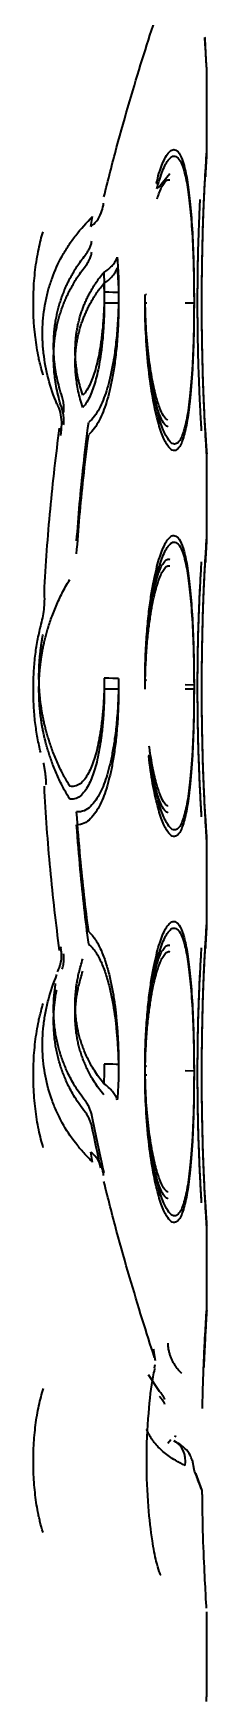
# Model space of a CAD drawing. Header units: inches. Extents: x 885 to 6823, y 710 to 5493.
# Drawn here: x 919.57 to 921.14, y 3105.18 to 3120.3 of the extents above; entities that cross this region are included whole.
import ezdxf

# ---------------------------------------------------------------- set-up
doc = ezdxf.new("R2010")
doc.units = ezdxf.units.IN
doc.layers.add('1', color=7, linetype='Continuous', true_color=0xffffff)

msp = doc.modelspace()

# ---------------------------------------------------------------- linework, layer by layer
at = {"layer": '1', "color": 7, "linetype": 'Continuous', "lineweight": 35}
for p, q in [((921.139, 3119.22), (921.139, 3119.991)), ((921.138, 3119.2), (921.139, 3119.22)), ((921.138, 3119.199), (921.139, 3119.22)), ((921.139, 3119.22), (921.139, 3119.22)), ((920.7, 3118.903), (920.806, 3119.033)), ((920.089, 3118.552), (920.103, 3118.642)), ((920.34, 3117.856), (920.209, 3117.856)), ((920.595, 3117.856), (920.58, 3117.856)), ((920.594, 3117.934), (920.584, 3117.936)), ((921.024, 3117.856), (920.944, 3117.856)), ((919.787, 3116.933), (919.78, 3116.943)), ((919.819, 3116.69), (919.804, 3116.724)), ((921.138, 3116.511), (921.139, 3116.491)), ((921.139, 3115.72), (921.139, 3116.491)), ((921.138, 3115.7), (921.139, 3115.72)), ((921.138, 3115.7), (921.139, 3115.72)), ((921.139, 3115.72), (921.139, 3115.72)), ((920.595, 3114.435), (920.58, 3114.437)), ((921.024, 3114.393), (920.944, 3114.397)), ((920.34, 3114.356), (920.209, 3114.356)), ((921.024, 3114.356), (920.944, 3114.356)), ((921.139, 3112.991), (921.138, 3113.011)), ((921.139, 3112.221), (921.139, 3112.991)), ((921.138, 3112.2), (921.139, 3112.221)), ((921.138, 3112.2), (921.139, 3112.22)), ((921.139, 3112.22), (921.139, 3112.221)), ((919.804, 3111.987), (919.819, 3112.02)), ((920.595, 3110.935), (920.58, 3110.938)), ((921.024, 3110.893), (920.944, 3110.897)), ((920.595, 3110.856), (920.586, 3110.856)), ((920.103, 3110.069), (920.089, 3110.159)), ((921.139, 3109.492), (921.138, 3109.512)), ((921.139, 3108.721), (921.139, 3109.492)), ((921.137, 3108.678), (921.136, 3108.67)), ((921.137, 3108.678), (921.138, 3108.701)), ((920.676, 3108.265), (920.655, 3108.372)), ((920.666, 3108.297), (920.66, 3108.373)), ((920.664, 3108.204), (920.672, 3108.233)), ((920.71, 3107.989), (920.61, 3108.139)), ((920.853, 3107.574), (920.859, 3107.589)), ((920.813, 3107.551), (920.785, 3107.517)), ((921.024, 3107.281), (921.011, 3107.365)), ((921.097, 3107.089), (921.041, 3107.247)), ((921.139, 3105.22), (921.139, 3105.991)), ((921.137, 3105.181), (921.138, 3105.22)), ((921.137, 3105.176), (921.138, 3105.19))]:
    msp.add_line(p, q, dxfattribs=at)
for centre, major_axis, ratio, start_param, end_param in [((919.86, 3117.95), (0.5, 0), 0.017627, 0.287845, 0.798372), ((919.86, 3114.45), (0.5, 0), 0.017627, 0.287845, 0.798372), ((919.86, 3110.951), (0.5, 0), 0.017627, 0.287845, 0.798372), ((920.735, 3107.314), (-0.106, -0.227), 0.805237, 1.945096, 3.139071)]:
    msp.add_ellipse(centre, major_axis=major_axis, ratio=ratio, start_param=start_param, end_param=end_param, dxfattribs=at)
for points, knots in [([(920.206, 3118.82), (920.245, 3118.975), (920.283, 3119.125), (920.361, 3119.412), (920.4, 3119.55), (920.478, 3119.815), (920.516, 3119.943), (920.592, 3120.186), (920.629, 3120.303), (920.666, 3120.414)], [0, 0, 0, 0, 0.25, 0.25, 0.5, 0.5, 0.75, 0.75, 1, 1, 1, 1]), ([(921.139, 3119.99), (921.139, 3119.991), (921.139, 3119.997), (921.137, 3120.017), (921.135, 3120.05), (921.133, 3120.098), (921.129, 3120.165), (921.126, 3120.227), (921.124, 3120.266), (921.123, 3120.269)], [0, 0, 0, 0, 0.164027, 0.328054, 0.492081, 0.656107, 0.820134, 0.984161, 1, 1, 1, 1]), ([(921.139, 3119.991), (921.139, 3119.991), (921.139, 3119.996), (921.137, 3120.014), (921.135, 3120.045), (921.133, 3120.09), (921.129, 3120.155), (921.125, 3120.217), (921.123, 3120.257), (921.123, 3120.262)], [0, 0, 0, 0, 0.150384, 0.315503, 0.480623, 0.645742, 0.810861, 0.97598, 1, 1, 1, 1]), ([(920.681, 3118.941), (920.682, 3118.942), (920.69, 3118.975), (920.706, 3119.035), (920.731, 3119.109), (920.759, 3119.171), (920.789, 3119.22), (920.823, 3119.25), (920.86, 3119.251), (920.898, 3119.209), (920.934, 3119.114), (920.966, 3118.962), (920.991, 3118.759), (921.01, 3118.504), (921.022, 3118.197), (921.024, 3117.995), (921.024, 3117.892)], [0, 0, 0, 0, 0.002949, 0.079645, 0.156342, 0.233038, 0.309734, 0.38643, 0.463126, 0.539823, 0.616519, 0.693215, 0.769911, 0.846608, 0.923304, 1, 1, 1, 1]), ([(921.139, 3116.491), (921.139, 3116.491), (921.138, 3116.498), (921.137, 3116.523), (921.134, 3116.569), (921.13, 3116.638), (921.124, 3116.739), (921.117, 3116.88), (921.109, 3117.067), (921.102, 3117.301), (921.096, 3117.58), (921.094, 3117.873), (921.097, 3118.144), (921.101, 3118.38), (921.107, 3118.578), (921.113, 3118.74), (921.119, 3118.869), (921.124, 3118.972), (921.129, 3119.055), (921.133, 3119.122), (921.136, 3119.174), (921.138, 3119.209), (921.139, 3119.22), (921.139, 3119.22)], [0, 0, 0, 0, 0.044196, 0.092141, 0.140087, 0.188032, 0.235978, 0.283923, 0.331869, 0.379814, 0.42776, 0.475705, 0.523651, 0.571596, 0.619542, 0.667487, 0.715433, 0.763378, 0.811324, 0.859269, 0.907215, 0.95516, 1, 1, 1, 1]), ([(921.139, 3119.22), (921.139, 3119.22), (921.138, 3119.214), (921.137, 3119.191), (921.134, 3119.15), (921.131, 3119.091), (921.128, 3119.036), (921.126, 3119.007)], [0, 0, 0, 0, 0.192644, 0.402245, 0.611846, 0.821446, 1, 1, 1, 1]), ([(921.139, 3119.22), (921.139, 3119.219), (921.138, 3119.211), (921.137, 3119.185), (921.134, 3119.142), (921.131, 3119.082), (921.128, 3119.03), (921.127, 3119.004)], [0, 0, 0, 0, 0.210568, 0.421136, 0.631704, 0.842271, 1, 1, 1, 1]), ([(920.688, 3118.894), (920.694, 3118.918), (920.708, 3118.969), (920.731, 3119.04), (920.759, 3119.104), (920.789, 3119.156), (920.823, 3119.19), (920.86, 3119.194), (920.898, 3119.155), (920.934, 3119.065), (920.966, 3118.917), (920.991, 3118.718), (921.01, 3118.465), (921.022, 3118.16), (921.024, 3117.959), (921.024, 3117.856)], [0, 0, 0, 0, 0.059976, 0.138311, 0.216646, 0.294982, 0.373317, 0.451652, 0.529988, 0.608323, 0.686659, 0.764994, 0.843329, 0.921665, 1, 1, 1, 1]), ([(920.69, 3118.803), (920.695, 3118.819), (920.707, 3118.856), (920.728, 3118.906), (920.753, 3118.95), (920.779, 3118.976), (920.797, 3118.978), (920.806, 3118.975)], [0, 0, 0, 0, 0.133502, 0.324841, 0.533516, 0.768756, 1, 1, 1, 1]), ([(920.088, 3118.554), (920.091, 3118.556), (920.139, 3118.589), (920.184, 3118.665), (920.201, 3118.739), (920.204, 3118.763)], [0, 0, 0, 0, 0.049953, 0.707939, 1, 1, 1, 1]), ([(921.093, 3116.7), (921.093, 3116.701), (921.092, 3116.706), (921.091, 3116.729), (921.089, 3116.768), (921.085, 3116.829), (921.08, 3116.917), (921.075, 3117.038), (921.068, 3117.197), (921.062, 3117.395), (921.058, 3117.624), (921.056, 3117.862), (921.058, 3118.089), (921.061, 3118.289), (921.066, 3118.458), (921.071, 3118.597), (921.076, 3118.709), (921.079, 3118.771), (921.081, 3118.798), (921.081, 3118.798)], [0, 0, 0, 0, 0.04045, 0.084133, 0.12984, 0.179778, 0.235889, 0.299345, 0.370502, 0.449475, 0.534927, 0.621062, 0.701767, 0.774925, 0.840601, 0.899313, 0.951923, 0.999802, 1, 1, 1, 1]), ([(919.78, 3116.943), (919.749, 3117.018), (919.723, 3117.095), (919.683, 3117.248), (919.668, 3117.325), (919.657, 3117.423), (919.655, 3117.442), (919.652, 3117.481), (919.651, 3117.501), (919.649, 3117.559), (919.648, 3117.598), (919.653, 3117.713), (919.661, 3117.789), (919.683, 3117.901), (919.691, 3117.938), (919.711, 3118.011), (919.723, 3118.046), (919.761, 3118.151), (919.791, 3118.219), (919.845, 3118.317), (919.865, 3118.349), (919.906, 3118.412), (919.928, 3118.442), (919.997, 3118.532), (920.047, 3118.588), (920.103, 3118.642)], [0, 0, 0, 0, 0.125, 0.125, 0.25, 0.25, 0.28125, 0.28125, 0.3125, 0.3125, 0.375, 0.375, 0.5, 0.5, 0.5625, 0.5625, 0.625, 0.625, 0.75, 0.75, 0.8125, 0.8125, 0.875, 0.875, 1, 1, 1, 1]), ([(919.656, 3117.203), (919.649, 3117.226), (919.642, 3117.249), (919.632, 3117.287), (919.628, 3117.302), (919.621, 3117.331), (919.618, 3117.346), (919.602, 3117.422), (919.592, 3117.485), (919.582, 3117.566), (919.58, 3117.583), (919.577, 3117.616), (919.575, 3117.633), (919.571, 3117.684), (919.567, 3117.751), (919.566, 3117.82), (919.566, 3117.889), (919.567, 3117.923), (919.57, 3118.026), (919.576, 3118.093), (919.587, 3118.191), (919.592, 3118.223), (919.602, 3118.286), (919.608, 3118.317), (919.626, 3118.404), (919.639, 3118.456), (919.655, 3118.505)], [0, 0, 0, 0, 0.062236, 0.062236, 0.098695, 0.098695, 0.135154, 0.135154, 0.28099, 0.28099, 0.317449, 0.317449, 0.353908, 0.353908, 0.426827, 0.499745, 0.499745, 0.572663, 0.572663, 0.718499, 0.718499, 0.791418, 0.791418, 0.864336, 0.864336, 1, 1, 1, 1]), ([(921.06, 3117.536), (921.059, 3117.571), (921.057, 3117.686), (921.056, 3117.881), (921.058, 3118.083), (921.06, 3118.201), (921.06, 3118.244)], [0, 0, 0, 0, 0.151762, 0.491984, 0.810757, 1, 1, 1, 1]), ([(920.787, 3116.796), (920.786, 3116.797), (920.773, 3116.803), (920.747, 3116.83), (920.709, 3116.91), (920.671, 3117.037), (920.635, 3117.211), (920.605, 3117.426), (920.585, 3117.672), (920.581, 3117.846), (920.581, 3117.932)], [0, 0, 0, 0, 0.013836, 0.130791, 0.257682, 0.39306, 0.534417, 0.68531, 0.844122, 1, 1, 1, 1]), ([(920.787, 3116.736), (920.786, 3116.737), (920.773, 3116.741), (920.747, 3116.766), (920.709, 3116.843), (920.671, 3116.967), (920.635, 3117.138), (920.605, 3117.351), (920.585, 3117.596), (920.581, 3117.77), (920.581, 3117.856)], [0, 0, 0, 0, 0.013836, 0.130791, 0.257682, 0.39306, 0.534417, 0.68531, 0.844122, 1, 1, 1, 1]), ([(919.814, 3116.658), (919.82, 3116.691), (919.828, 3116.78), (919.816, 3116.878), (919.787, 3116.93), (919.786, 3116.933)], [0, 0, 0, 0, 0.358046, 0.966022, 1, 1, 1, 1]), ([(919.666, 3115.233), (919.679, 3115.489), (919.697, 3115.741), (919.744, 3116.237), (919.772, 3116.482), (919.804, 3116.724)], [0, 0, 0, 0, 0.5, 0.5, 1, 1, 1, 1]), ([(921.122, 3116.768), (921.122, 3116.768), (921.124, 3116.726), (921.128, 3116.653), (921.133, 3116.576), (921.136, 3116.527), (921.138, 3116.497), (921.139, 3116.489), (921.139, 3116.49)], [0, 0, 0, 0, 0.000063, 0.20005, 0.400038, 0.600025, 0.800013, 1, 1, 1, 1]), ([(921.126, 3116.716), (921.126, 3116.7), (921.129, 3116.65), (921.133, 3116.585), (921.136, 3116.533), (921.138, 3116.501), (921.139, 3116.492), (921.139, 3116.491)], [0, 0, 0, 0, 0.102612, 0.330798, 0.558984, 0.78717, 1, 1, 1, 1]), ([(921.139, 3112.991), (921.139, 3112.991), (921.138, 3112.998), (921.137, 3113.023), (921.134, 3113.069), (921.13, 3113.138), (921.124, 3113.239), (921.117, 3113.38), (921.109, 3113.567), (921.102, 3113.801), (921.096, 3114.08), (921.094, 3114.373), (921.097, 3114.644), (921.101, 3114.88), (921.107, 3115.078), (921.113, 3115.24), (921.119, 3115.369), (921.124, 3115.472), (921.129, 3115.555), (921.133, 3115.622), (921.136, 3115.674), (921.138, 3115.709), (921.139, 3115.72), (921.139, 3115.72)], [0, 0, 0, 0, 0.044196, 0.092141, 0.140087, 0.188032, 0.235978, 0.283923, 0.331869, 0.379814, 0.42776, 0.475705, 0.523651, 0.571596, 0.619542, 0.667487, 0.715433, 0.763378, 0.811324, 0.859269, 0.907215, 0.95516, 1, 1, 1, 1]), ([(921.139, 3115.72), (921.139, 3115.72), (921.138, 3115.714), (921.137, 3115.691), (921.134, 3115.65), (921.131, 3115.591), (921.128, 3115.536), (921.126, 3115.507)], [0, 0, 0, 0, 0.192644, 0.402245, 0.611846, 0.821446, 1, 1, 1, 1]), ([(921.139, 3115.72), (921.139, 3115.719), (921.138, 3115.712), (921.137, 3115.686), (921.134, 3115.642), (921.131, 3115.583), (921.128, 3115.53), (921.127, 3115.504)], [0, 0, 0, 0, 0.210374, 0.420748, 0.631122, 0.841496, 1, 1, 1, 1]), ([(920.581, 3114.433), (920.581, 3114.499), (920.584, 3114.626), (920.594, 3114.802), (920.609, 3114.955), (920.626, 3115.083), (920.644, 3115.191), (920.664, 3115.28), (920.684, 3115.355), (920.705, 3115.419), (920.728, 3115.472), (920.753, 3115.513), (920.779, 3115.536), (920.797, 3115.537), (920.806, 3115.533)], [0, 0, 0, 0, 0.112939, 0.215615, 0.309371, 0.394326, 0.471392, 0.542688, 0.610889, 0.678886, 0.749794, 0.827127, 0.914304, 1, 1, 1, 1]), ([(920.581, 3114.356), (920.581, 3114.422), (920.584, 3114.549), (920.594, 3114.726), (920.609, 3114.879), (920.626, 3115.009), (920.644, 3115.118), (920.664, 3115.209), (920.684, 3115.286), (920.705, 3115.351), (920.728, 3115.406), (920.753, 3115.45), (920.779, 3115.476), (920.797, 3115.478), (920.806, 3115.475)], [0, 0, 0, 0, 0.112939, 0.215615, 0.309371, 0.394326, 0.471392, 0.542688, 0.610889, 0.678886, 0.749794, 0.827127, 0.914304, 1, 1, 1, 1]), ([(921.093, 3113.2), (921.093, 3113.201), (921.092, 3113.206), (921.091, 3113.229), (921.089, 3113.268), (921.085, 3113.329), (921.08, 3113.417), (921.075, 3113.538), (921.068, 3113.697), (921.062, 3113.895), (921.058, 3114.124), (921.056, 3114.362), (921.058, 3114.589), (921.061, 3114.789), (921.066, 3114.958), (921.071, 3115.097), (921.076, 3115.209), (921.081, 3115.298), (921.084, 3115.37), (921.088, 3115.428), (921.09, 3115.473), (921.092, 3115.502), (921.093, 3115.51), (921.093, 3115.511)], [0, 0, 0, 0, 0.032787, 0.068194, 0.105243, 0.145721, 0.191202, 0.242637, 0.300314, 0.364326, 0.43359, 0.503407, 0.568823, 0.628122, 0.681357, 0.728946, 0.77159, 0.810398, 0.846892, 0.882661, 0.919435, 0.959124, 1, 1, 1, 1]), ([(921.093, 3113.201), (921.093, 3113.201), (921.092, 3113.208), (921.091, 3113.233), (921.089, 3113.275), (921.085, 3113.338), (921.08, 3113.428), (921.075, 3113.552), (921.068, 3113.713), (921.062, 3113.913), (921.058, 3114.142), (921.056, 3114.381), (921.058, 3114.608), (921.061, 3114.807), (921.066, 3114.974), (921.071, 3115.111), (921.076, 3115.213), (921.079, 3115.268), (921.08, 3115.289)], [0, 0, 0, 0, 0.044524, 0.088564, 0.134645, 0.184992, 0.241563, 0.305538, 0.377277, 0.456897, 0.543048, 0.629888, 0.711254, 0.785011, 0.851225, 0.910417, 0.963458, 1, 1, 1, 1]), ([(919.633, 3114.929), (919.647, 3114.978), (919.657, 3115.028), (919.669, 3115.13), (919.671, 3115.181), (919.666, 3115.233)], [0, 0, 0, 0, 0.5, 0.5, 1, 1, 1, 1]), ([(919.633, 3113.782), (919.628, 3113.803), (919.623, 3113.825), (919.613, 3113.869), (919.608, 3113.891), (919.596, 3113.96), (919.589, 3114.007), (919.58, 3114.079), (919.578, 3114.104), (919.574, 3114.154), (919.572, 3114.179), (919.567, 3114.254), (919.566, 3114.304), (919.566, 3114.38), (919.566, 3114.406), (919.568, 3114.456), (919.569, 3114.482), (919.573, 3114.557), (919.577, 3114.606), (919.586, 3114.679), (919.589, 3114.703), (919.596, 3114.751), (919.6, 3114.774), (919.613, 3114.843), (919.622, 3114.887), (919.633, 3114.929)], [0, 0, 0, 0, 0.0625, 0.0625, 0.125, 0.125, 0.25, 0.25, 0.3125, 0.3125, 0.375, 0.375, 0.5, 0.5, 0.5625, 0.5625, 0.625, 0.625, 0.75, 0.75, 0.8125, 0.8125, 0.875, 0.875, 1, 1, 1, 1]), ([(919.617, 3114.475), (919.617, 3114.483), (919.617, 3114.499), (919.618, 3114.52), (919.618, 3114.542), (919.619, 3114.563), (919.62, 3114.584), (919.621, 3114.606), (919.623, 3114.626), (919.625, 3114.648), (919.627, 3114.67), (919.63, 3114.695), (919.633, 3114.724), (919.638, 3114.757), (919.643, 3114.793), (919.649, 3114.825), (919.653, 3114.846), (919.655, 3114.853)], [0, 0, 0, 0, 0.068681, 0.137363, 0.206044, 0.274725, 0.343407, 0.412088, 0.480769, 0.549451, 0.618132, 0.686813, 0.755495, 0.824176, 0.892857, 0.961538, 1, 1, 1, 1]), ([(921.024, 3114.393), (921.024, 3114.309), (921.023, 3114.152), (921.017, 3113.944), (921.008, 3113.763), (920.997, 3113.612), (920.984, 3113.486), (920.971, 3113.382), (920.955, 3113.295), (920.938, 3113.221), (920.918, 3113.158), (920.895, 3113.109), (920.865, 3113.079), (920.828, 3113.078), (920.786, 3113.121), (920.739, 3113.215), (920.691, 3113.368), (920.653, 3113.545), (920.632, 3113.678), (920.625, 3113.732)], [0, 0, 0, 0, 0.060151, 0.120303, 0.180454, 0.240606, 0.300757, 0.360909, 0.42106, 0.481212, 0.541363, 0.601515, 0.661666, 0.721817, 0.781969, 0.84212, 0.902272, 0.962423, 1, 1, 1, 1]), ([(921.024, 3114.356), (921.024, 3114.272), (921.023, 3114.115), (921.017, 3113.906), (921.008, 3113.724), (920.997, 3113.57), (920.984, 3113.443), (920.971, 3113.337), (920.955, 3113.248), (920.938, 3113.171), (920.918, 3113.107), (920.895, 3113.055), (920.865, 3113.021), (920.828, 3113.017), (920.786, 3113.056), (920.739, 3113.146), (920.691, 3113.294), (920.648, 3113.492), (920.623, 3113.66), (920.613, 3113.752)], [0, 0, 0, 0, 0.058865, 0.11773, 0.176594, 0.235459, 0.294324, 0.353189, 0.412054, 0.470918, 0.529783, 0.588648, 0.647513, 0.706378, 0.765243, 0.824107, 0.882972, 0.941837, 1, 1, 1, 1]), ([(920.787, 3113.297), (920.786, 3113.297), (920.773, 3113.303), (920.747, 3113.33), (920.709, 3113.411), (920.671, 3113.538), (920.64, 3113.688), (920.623, 3113.796), (920.617, 3113.841)], [0, 0, 0, 0, 0.022051, 0.208444, 0.410673, 0.626428, 0.851712, 1, 1, 1, 1]), ([(920.787, 3113.236), (920.786, 3113.237), (920.773, 3113.241), (920.747, 3113.266), (920.709, 3113.343), (920.671, 3113.467), (920.64, 3113.614), (920.624, 3113.719), (920.618, 3113.762)], [0, 0, 0, 0, 0.022151, 0.209393, 0.412541, 0.629278, 0.855587, 1, 1, 1, 1]), ([(919.804, 3111.987), (919.772, 3112.229), (919.744, 3112.474), (919.697, 3112.971), (919.679, 3113.222), (919.666, 3113.478)], [0, 0, 0, 0, 0.5, 0.5, 1, 1, 1, 1]), ([(921.126, 3113.216), (921.126, 3113.2), (921.129, 3113.15), (921.133, 3113.085), (921.136, 3113.033), (921.138, 3113.001), (921.139, 3112.992), (921.139, 3112.991)], [0, 0, 0, 0, 0.102612, 0.330798, 0.558984, 0.78717, 1, 1, 1, 1]), ([(921.139, 3109.491), (921.139, 3109.491), (921.138, 3109.498), (921.137, 3109.523), (921.134, 3109.569), (921.13, 3109.638), (921.124, 3109.739), (921.117, 3109.88), (921.109, 3110.067), (921.102, 3110.301), (921.096, 3110.58), (921.094, 3110.873), (921.097, 3111.144), (921.101, 3111.38), (921.107, 3111.578), (921.113, 3111.74), (921.119, 3111.869), (921.124, 3111.972), (921.129, 3112.055), (921.133, 3112.122), (921.136, 3112.174), (921.138, 3112.209), (921.139, 3112.22), (921.139, 3112.22)], [0, 0, 0, 0, 0.044196, 0.092141, 0.140087, 0.188032, 0.235978, 0.283923, 0.331869, 0.379814, 0.42776, 0.475705, 0.523651, 0.571596, 0.619542, 0.667487, 0.715433, 0.763378, 0.811324, 0.859269, 0.907215, 0.95516, 1, 1, 1, 1]), ([(921.139, 3112.22), (921.139, 3112.22), (921.138, 3112.214), (921.137, 3112.191), (921.134, 3112.15), (921.131, 3112.091), (921.128, 3112.036), (921.126, 3112.007)], [0, 0, 0, 0, 0.192644, 0.402245, 0.611846, 0.821446, 1, 1, 1, 1]), ([(921.139, 3112.221), (921.139, 3112.22), (921.138, 3112.212), (921.137, 3112.186), (921.134, 3112.143), (921.131, 3112.083), (921.128, 3112.03), (921.127, 3112.004)], [0, 0, 0, 0, 0.210167, 0.420334, 0.6305, 0.840667, 1, 1, 1, 1]), ([(920.581, 3110.933), (920.581, 3111), (920.584, 3111.127), (920.594, 3111.303), (920.609, 3111.455), (920.626, 3111.584), (920.644, 3111.691), (920.664, 3111.781), (920.684, 3111.856), (920.705, 3111.919), (920.728, 3111.972), (920.753, 3112.014), (920.779, 3112.037), (920.797, 3112.037), (920.806, 3112.034)], [0, 0, 0, 0, 0.112939, 0.215615, 0.309371, 0.394326, 0.471392, 0.542688, 0.610889, 0.678886, 0.749794, 0.827127, 0.914304, 1, 1, 1, 1]), ([(920.581, 3110.856), (920.581, 3110.922), (920.584, 3111.049), (920.594, 3111.226), (920.609, 3111.379), (920.626, 3111.509), (920.644, 3111.618), (920.664, 3111.709), (920.684, 3111.786), (920.705, 3111.851), (920.728, 3111.906), (920.753, 3111.95), (920.779, 3111.976), (920.797, 3111.978), (920.806, 3111.975)], [0, 0, 0, 0, 0.112939, 0.215615, 0.309371, 0.394326, 0.471392, 0.542688, 0.610889, 0.678886, 0.749794, 0.827127, 0.914304, 1, 1, 1, 1]), ([(921.093, 3109.7), (921.093, 3109.701), (921.092, 3109.706), (921.091, 3109.729), (921.089, 3109.768), (921.085, 3109.829), (921.08, 3109.917), (921.075, 3110.038), (921.068, 3110.197), (921.062, 3110.395), (921.058, 3110.624), (921.056, 3110.862), (921.058, 3111.089), (921.061, 3111.289), (921.066, 3111.458), (921.071, 3111.597), (921.076, 3111.709), (921.081, 3111.798), (921.084, 3111.87), (921.088, 3111.928), (921.09, 3111.973), (921.092, 3112.002), (921.093, 3112.01), (921.093, 3112.011)], [0, 0, 0, 0, 0.032787, 0.068194, 0.105243, 0.145721, 0.191202, 0.242637, 0.300314, 0.364326, 0.43359, 0.503407, 0.568823, 0.628122, 0.681357, 0.728946, 0.77159, 0.810398, 0.846892, 0.882661, 0.919435, 0.959124, 1, 1, 1, 1]), ([(920.103, 3110.069), (920.089, 3110.083), (920.075, 3110.096), (920.049, 3110.124), (920.036, 3110.138), (919.998, 3110.18), (919.974, 3110.209), (919.905, 3110.298), (919.864, 3110.36), (919.81, 3110.457), (919.794, 3110.491), (919.763, 3110.558), (919.749, 3110.593), (919.71, 3110.699), (919.69, 3110.772), (919.668, 3110.884), (919.663, 3110.922), (919.654, 3110.998), (919.651, 3111.036), (919.647, 3111.15), (919.65, 3111.227), (919.661, 3111.324), (919.664, 3111.344), (919.669, 3111.383), (919.673, 3111.402), (919.684, 3111.461), (919.692, 3111.5), (919.723, 3111.616), (919.749, 3111.693), (919.78, 3111.768)], [0, 0, 0, 0, 0.03125, 0.03125, 0.0625, 0.0625, 0.125, 0.125, 0.25, 0.25, 0.3125, 0.3125, 0.375, 0.375, 0.5, 0.5, 0.5625, 0.5625, 0.625, 0.625, 0.75, 0.75, 0.78125, 0.78125, 0.8125, 0.8125, 0.875, 0.875, 1, 1, 1, 1]), ([(920.039, 3110.621), (920.02, 3110.645), (919.986, 3110.691), (919.942, 3110.759), (919.907, 3110.821), (919.879, 3110.877), (919.856, 3110.928), (919.836, 3110.978), (919.818, 3111.03), (919.801, 3111.083), (919.787, 3111.137), (919.775, 3111.19), (919.766, 3111.243), (919.759, 3111.293), (919.754, 3111.341), (919.751, 3111.388), (919.75, 3111.435), (919.75, 3111.482), (919.751, 3111.53), (919.755, 3111.577), (919.759, 3111.624), (919.764, 3111.662), (919.768, 3111.684), (919.768, 3111.688)], [0, 0, 0, 0, 0.049346, 0.098692, 0.148038, 0.197385, 0.246731, 0.296077, 0.345423, 0.394769, 0.444115, 0.493462, 0.542808, 0.592154, 0.6415, 0.690846, 0.740192, 0.789539, 0.838885, 0.888231, 0.937577, 0.986923, 1, 1, 1, 1]), ([(921.093, 3109.701), (921.093, 3109.702), (921.092, 3109.709), (921.091, 3109.734), (921.089, 3109.776), (921.085, 3109.839), (921.08, 3109.929), (921.075, 3110.052), (921.068, 3110.214), (921.062, 3110.413), (921.058, 3110.643), (921.056, 3110.882), (921.058, 3111.108), (921.061, 3111.307), (921.066, 3111.475), (921.071, 3111.612), (921.076, 3111.714), (921.079, 3111.769), (921.08, 3111.789)], [0, 0, 0, 0, 0.044524, 0.088564, 0.134645, 0.184992, 0.241563, 0.305538, 0.377277, 0.456897, 0.543048, 0.629888, 0.711254, 0.785011, 0.851225, 0.910417, 0.963458, 1, 1, 1, 1]), ([(919.656, 3110.201), (919.649, 3110.225), (919.642, 3110.25), (919.628, 3110.303), (919.614, 3110.361), (919.602, 3110.423), (919.592, 3110.486), (919.588, 3110.519), (919.576, 3110.617), (919.571, 3110.684), (919.567, 3110.787), (919.566, 3110.821), (919.566, 3110.89), (919.567, 3110.924), (919.57, 3111.026), (919.576, 3111.093), (919.587, 3111.191), (919.592, 3111.224), (919.602, 3111.287), (919.608, 3111.319), (919.618, 3111.364), (919.621, 3111.379), (919.628, 3111.408), (919.638, 3111.447), (919.648, 3111.484), (919.655, 3111.506)], [0, 0, 0, 0, 0.065277, 0.065277, 0.138049, 0.210821, 0.210821, 0.283593, 0.283593, 0.429138, 0.429138, 0.50191, 0.50191, 0.574683, 0.574683, 0.720227, 0.720227, 0.792999, 0.792999, 0.865772, 0.865772, 0.902158, 0.902158, 0.938544, 1, 1, 1, 1]), ([(920.039, 3110.518), (920.02, 3110.542), (919.986, 3110.588), (919.942, 3110.655), (919.907, 3110.717), (919.879, 3110.772), (919.856, 3110.823), (919.836, 3110.872), (919.818, 3110.923), (919.801, 3110.976), (919.787, 3111.029), (919.775, 3111.082), (919.766, 3111.134), (919.759, 3111.184), (919.754, 3111.232), (919.751, 3111.278), (919.75, 3111.325), (919.75, 3111.371), (919.751, 3111.418), (919.755, 3111.465), (919.759, 3111.512), (919.766, 3111.561), (919.772, 3111.601), (919.777, 3111.625), (919.778, 3111.63)], [0, 0, 0, 0, 0.047087, 0.094174, 0.14126, 0.188347, 0.235434, 0.282521, 0.329608, 0.376694, 0.423781, 0.470868, 0.517955, 0.565042, 0.612128, 0.659215, 0.706302, 0.753389, 0.800476, 0.847562, 0.894649, 0.941736, 0.988823, 1, 1, 1, 1]), ([(920.787, 3109.797), (920.786, 3109.798), (920.773, 3109.804), (920.747, 3109.831), (920.709, 3109.911), (920.671, 3110.039), (920.635, 3110.212), (920.605, 3110.427), (920.585, 3110.673), (920.581, 3110.848), (920.581, 3110.933)], [0, 0, 0, 0, 0.013836, 0.130791, 0.257682, 0.39306, 0.534417, 0.68531, 0.844122, 1, 1, 1, 1]), ([(920.787, 3109.736), (920.786, 3109.737), (920.773, 3109.741), (920.747, 3109.766), (920.709, 3109.843), (920.671, 3109.967), (920.635, 3110.138), (920.605, 3110.351), (920.585, 3110.596), (920.581, 3110.77), (920.581, 3110.856)], [0, 0, 0, 0, 0.013836, 0.130791, 0.257682, 0.39306, 0.534417, 0.68531, 0.844122, 1, 1, 1, 1]), ([(920.208, 3109.97), (920.203, 3109.992), (920.166, 3110.161), (920.129, 3110.336), (920.097, 3110.493)], [0, 0, 0, 0, 0.128184, 1, 1, 1, 1]), ([(920.204, 3109.948), (920.201, 3109.974), (920.184, 3110.048), (920.135, 3110.119), (920.092, 3110.155), (920.089, 3110.158)], [0, 0, 0, 0, 0.315019, 0.945968, 1, 1, 1, 1]), ([(920.666, 3108.297), (920.629, 3108.408), (920.592, 3108.525), (920.516, 3108.768), (920.478, 3108.896), (920.4, 3109.161), (920.361, 3109.299), (920.283, 3109.587), (920.245, 3109.736), (920.206, 3109.891)], [0, 0, 0, 0, 0.25, 0.25, 0.5, 0.5, 0.75, 0.75, 1, 1, 1, 1]), ([(921.126, 3109.716), (921.126, 3109.7), (921.129, 3109.65), (921.133, 3109.585), (921.136, 3109.533), (921.138, 3109.501), (921.139, 3109.492), (921.139, 3109.491)], [0, 0, 0, 0, 0.102612, 0.330798, 0.558984, 0.78717, 1, 1, 1, 1]), ([(921.139, 3108.721), (921.139, 3108.72), (921.139, 3108.715), (921.137, 3108.694), (921.135, 3108.661), (921.133, 3108.614), (921.129, 3108.547), (921.124, 3108.457), (921.119, 3108.344), (921.115, 3108.253), (921.113, 3108.206)], [0, 0, 0, 0, 0.126866, 0.253732, 0.380597, 0.507463, 0.634329, 0.761195, 0.888061, 1, 1, 1, 1]), ([(921.119, 3108.375), (921.12, 3108.388), (921.122, 3108.435), (921.126, 3108.504), (921.13, 3108.576), (921.133, 3108.634), (921.136, 3108.68), (921.138, 3108.711), (921.139, 3108.72), (921.139, 3108.72)], [0, 0, 0, 0, 0.059068, 0.217706, 0.376344, 0.534982, 0.69362, 0.852258, 1, 1, 1, 1]), ([(920.913, 3108.15), (920.904, 3108.159), (920.888, 3108.176), (920.867, 3108.203), (920.848, 3108.231), (920.832, 3108.259), (920.818, 3108.287), (920.807, 3108.316), (920.799, 3108.347), (920.792, 3108.379), (920.789, 3108.407), (920.788, 3108.423), (920.788, 3108.427)], [0, 0, 0, 0, 0.106838, 0.213675, 0.320513, 0.42735, 0.534188, 0.641026, 0.747863, 0.854701, 0.961538, 1, 1, 1, 1]), ([(920.719, 3106.327), (920.719, 3106.327), (920.72, 3106.325), (920.706, 3106.359), (920.679, 3106.453), (920.641, 3106.647), (920.605, 3106.956), (920.589, 3107.365), (920.606, 3107.778), (920.641, 3108.066), (920.663, 3108.168), (920.668, 3108.189)], [0, 0, 0, 0, 0.004465, 0.064645, 0.150704, 0.266527, 0.418687, 0.596718, 0.788307, 0.95327, 1, 1, 1, 1]), ([(919.566, 3107.356), (919.566, 3107.388), (919.566, 3107.42), (919.569, 3107.483), (919.57, 3107.515), (919.577, 3107.608), (919.584, 3107.669), (919.597, 3107.758), (919.602, 3107.788), (919.613, 3107.845), (919.625, 3107.9), (919.639, 3107.952), (919.65, 3107.99), (919.654, 3108.002), (919.657, 3108.014)], [0, 0, 0, 0, 0.133672, 0.133672, 0.267344, 0.267344, 0.534688, 0.534688, 0.66836, 0.66836, 0.802032, 0.935704, 0.935704, 1, 1, 1, 1]), ([(920.869, 3107.356), (920.83, 3107.378), (920.761, 3107.424), (920.677, 3107.503), (920.636, 3107.562), (920.61, 3107.608), (920.603, 3107.625), (920.596, 3107.642), (920.595, 3107.642), (920.595, 3107.643)], [0, 0, 0, 0, 0.284091, 0.568182, 0.852273, 0.852273, 0.994318, 0.994318, 1, 1, 1, 1]), ([(921.006, 3107.363), (921.002, 3107.38), (920.989, 3107.421), (920.942, 3107.475), (920.89, 3107.517), (920.853, 3107.533), (920.84, 3107.538)], [0, 0, 0, 0, 0.1841, 0.494639, 0.821679, 1, 1, 1, 1]), ([(919.654, 3106.708), (919.644, 3106.741), (919.634, 3106.776), (919.623, 3106.825), (919.619, 3106.839), (919.613, 3106.867), (919.611, 3106.881), (919.602, 3106.924), (919.597, 3106.953), (919.584, 3107.042), (919.577, 3107.103), (919.57, 3107.196), (919.569, 3107.228), (919.566, 3107.292), (919.566, 3107.324), (919.566, 3107.356)], [0, 0, 0, 0, 0.182784, 0.182784, 0.250885, 0.250885, 0.318987, 0.318987, 0.455189, 0.455189, 0.727595, 0.727595, 0.863797, 0.863797, 1, 1, 1, 1]), ([(921.097, 3107.089), (921.088, 3107.113), (921.077, 3107.141), (921.052, 3107.205), (921.039, 3107.241), (921.024, 3107.281)], [0, 0, 0, 0, 0.5, 0.5, 1, 1, 1, 1]), ([(921.138, 3106.022), (921.137, 3106.024), (921.134, 3106.081), (921.12, 3106.338), (921.106, 3106.654), (921.102, 3106.881), (921.101, 3106.965)], [0, 0, 0, 0, 0.28298, 0.562894, 0.84839, 1, 1, 1, 1])]:
    msp.add_open_spline(points, degree=3, knots=knots, dxfattribs=at)
for points, degree in [([(921.139, 3116.49), (921.139, 3116.491), (921.138, 3116.499), (921.137, 3116.528), (921.134, 3116.576), (921.13, 3116.648), (921.124, 3116.752), (921.117, 3116.896), (921.109, 3117.085), (921.102, 3117.322), (921.096, 3117.602), (921.094, 3117.896), (921.097, 3118.166), (921.101, 3118.4), (921.107, 3118.597), (921.113, 3118.756), (921.119, 3118.884), (921.124, 3118.985), (921.129, 3119.066), (921.133, 3119.13), (921.136, 3119.179), (921.138, 3119.213), (921.139, 3119.221), (921.139, 3119.22)], 3), ([(920.039, 3118.294), (920.046, 3118.302), (920.058, 3118.32), (920.074, 3118.349), (920.088, 3118.381), (920.094, 3118.405), (920.097, 3118.419)], 3), ([(920.039, 3118.193), (920.046, 3118.201), (920.058, 3118.219), (920.074, 3118.248), (920.088, 3118.281), (920.094, 3118.306), (920.097, 3118.319)], 3), ([(919.828, 3117.007), (919.818, 3117.037), (919.8, 3117.095), (919.781, 3117.177), (919.766, 3117.256), (919.757, 3117.325), (919.752, 3117.386), (919.75, 3117.441), (919.75, 3117.494), (919.752, 3117.548), (919.756, 3117.602), (919.762, 3117.656), (919.77, 3117.708), (919.78, 3117.758), (919.791, 3117.805), (919.804, 3117.851), (919.818, 3117.894), (919.833, 3117.937), (919.85, 3117.979), (919.868, 3118.021), (919.887, 3118.06), (919.908, 3118.099), (919.932, 3118.141), (919.961, 3118.188), (919.996, 3118.239), (920.024, 3118.275), (920.039, 3118.294)], 3), ([(919.828, 3116.893), (919.818, 3116.924), (919.8, 3116.983), (919.781, 3117.065), (919.766, 3117.144), (919.757, 3117.214), (919.752, 3117.276), (919.75, 3117.331), (919.75, 3117.385), (919.752, 3117.439), (919.756, 3117.494), (919.762, 3117.547), (919.77, 3117.6), (919.78, 3117.65), (919.791, 3117.699), (919.804, 3117.744), (919.818, 3117.788), (919.833, 3117.831), (919.85, 3117.874), (919.868, 3117.916), (919.887, 3117.956), (919.908, 3117.995), (919.932, 3118.038), (919.961, 3118.085), (919.996, 3118.137), (920.024, 3118.174), (920.039, 3118.193)], 3), ([(920.205, 3118.134), (920.219, 3118.143), (920.245, 3118.162), (920.278, 3118.193), (920.307, 3118.229), (920.322, 3118.258), (920.328, 3118.273)], 3), ([(920.205, 3118.034), (920.219, 3118.043), (920.245, 3118.062), (920.278, 3118.094), (920.307, 3118.131), (920.322, 3118.16), (920.328, 3118.176)], 3), ([(920.328, 3118.273), (920.33, 3118.243), (920.334, 3118.178), (920.339, 3118.072), (920.34, 3117.993), (920.34, 3117.952)], 3), ([(920.328, 3118.176), (920.33, 3118.145), (920.334, 3118.081), (920.339, 3117.975), (920.34, 3117.897), (920.34, 3117.856)], 3), ([(920.016, 3117.022), (920.007, 3117.048), (919.991, 3117.099), (919.973, 3117.17), (919.961, 3117.238), (919.953, 3117.298), (919.948, 3117.35), (919.946, 3117.398), (919.946, 3117.444), (919.948, 3117.49), (919.951, 3117.537), (919.957, 3117.583), (919.964, 3117.628), (919.973, 3117.671), (919.983, 3117.712), (919.995, 3117.752), (920.007, 3117.789), (920.021, 3117.826), (920.036, 3117.862), (920.052, 3117.899), (920.069, 3117.933), (920.087, 3117.966), (920.109, 3118.003), (920.135, 3118.043), (920.166, 3118.087), (920.191, 3118.118), (920.205, 3118.134)], 3), ([(920.016, 3116.911), (920.007, 3116.937), (919.991, 3116.988), (919.973, 3117.06), (919.961, 3117.128), (919.953, 3117.188), (919.948, 3117.241), (919.946, 3117.289), (919.946, 3117.336), (919.948, 3117.383), (919.951, 3117.43), (919.957, 3117.476), (919.964, 3117.522), (919.973, 3117.565), (919.983, 3117.607), (919.995, 3117.646), (920.007, 3117.684), (920.021, 3117.722), (920.036, 3117.758), (920.052, 3117.795), (920.069, 3117.83), (920.087, 3117.863), (920.109, 3117.9), (920.135, 3117.941), (920.166, 3117.985), (920.191, 3118.017), (920.205, 3118.034)], 3), ([(920.205, 3118.134), (920.206, 3118.108), (920.208, 3118.051), (920.209, 3117.988), (920.209, 3117.956)], 3), ([(920.205, 3118.034), (920.206, 3118.007), (920.208, 3117.95), (920.209, 3117.888), (920.209, 3117.856)], 3), ([(920.209, 3117.956), (920.209, 3117.9), (920.207, 3117.793), (920.197, 3117.652), (920.184, 3117.529), (920.168, 3117.424), (920.15, 3117.334), (920.129, 3117.255), (920.107, 3117.186), (920.082, 3117.124), (920.053, 3117.068), (920.029, 3117.036), (920.016, 3117.022)], 3), ([(920.209, 3117.856), (920.209, 3117.8), (920.207, 3117.693), (920.197, 3117.551), (920.184, 3117.427), (920.168, 3117.321), (920.15, 3117.23), (920.129, 3117.15), (920.107, 3117.079), (920.082, 3117.016), (920.053, 3116.959), (920.029, 3116.925), (920.016, 3116.911)], 3), ([(920.34, 3117.952), (920.34, 3117.879), (920.336, 3117.742), (920.323, 3117.56), (920.305, 3117.405), (920.283, 3117.272), (920.258, 3117.159), (920.23, 3117.061), (920.2, 3116.975), (920.164, 3116.898), (920.122, 3116.83), (920.087, 3116.793), (920.068, 3116.778)], 3), ([(920.34, 3117.856), (920.34, 3117.783), (920.336, 3117.645), (920.323, 3117.463), (920.305, 3117.306), (920.283, 3117.172), (920.258, 3117.058), (920.23, 3116.958), (920.2, 3116.87), (920.164, 3116.792), (920.122, 3116.721), (920.087, 3116.682), (920.068, 3116.667)], 3), ([(921.024, 3117.892), (921.024, 3117.809), (921.023, 3117.652), (921.017, 3117.443), (921.008, 3117.263), (920.997, 3117.111), (920.984, 3116.986), (920.971, 3116.882), (920.955, 3116.794), (920.938, 3116.72), (920.918, 3116.658), (920.895, 3116.609), (920.865, 3116.578), (920.828, 3116.578), (920.786, 3116.62), (920.739, 3116.715), (920.691, 3116.867), (920.648, 3117.069), (920.611, 3117.325), (920.586, 3117.632), (920.58, 3117.833), (920.58, 3117.936)], 3), ([(921.024, 3117.856), (921.024, 3117.772), (921.023, 3117.615), (921.017, 3117.406), (921.008, 3117.224), (920.997, 3117.07), (920.984, 3116.943), (920.971, 3116.837), (920.955, 3116.748), (920.938, 3116.671), (920.918, 3116.607), (920.895, 3116.555), (920.865, 3116.521), (920.828, 3116.517), (920.786, 3116.556), (920.739, 3116.646), (920.691, 3116.794), (920.648, 3116.993), (920.611, 3117.246), (920.586, 3117.551), (920.58, 3117.752), (920.58, 3117.856)], 3), ([(919.84, 3116.867), (919.842, 3116.882), (919.844, 3116.912), (919.84, 3116.959), (919.833, 3116.991), (919.828, 3117.007)], 3), ([(919.84, 3116.753), (919.842, 3116.768), (919.844, 3116.798), (919.84, 3116.845), (919.833, 3116.877), (919.828, 3116.893)], 3), ([(919.959, 3115.701), (919.967, 3115.811), (919.985, 3116.037), (920.018, 3116.377), (920.05, 3116.641), (920.068, 3116.778)], 3), ([(919.959, 3115.584), (919.967, 3115.694), (919.985, 3115.921), (920.018, 3116.262), (920.05, 3116.528), (920.068, 3116.667)], 3), ([(920.58, 3114.437), (920.58, 3114.52), (920.584, 3114.678), (920.597, 3114.886), (920.615, 3115.066), (920.636, 3115.218), (920.659, 3115.344), (920.682, 3115.448), (920.706, 3115.535), (920.731, 3115.609), (920.759, 3115.671), (920.789, 3115.721), (920.823, 3115.751), (920.86, 3115.752), (920.898, 3115.709), (920.934, 3115.615), (920.966, 3115.462), (920.991, 3115.26), (921.01, 3115.004), (921.022, 3114.698), (921.024, 3114.496), (921.024, 3114.393)], 3), ([(920.58, 3114.356), (920.58, 3114.439), (920.584, 3114.596), (920.597, 3114.805), (920.615, 3114.988), (920.636, 3115.141), (920.659, 3115.268), (920.682, 3115.374), (920.706, 3115.463), (920.731, 3115.54), (920.759, 3115.604), (920.789, 3115.656), (920.823, 3115.69), (920.86, 3115.694), (920.898, 3115.655), (920.934, 3115.565), (920.966, 3115.417), (920.991, 3115.218), (921.01, 3114.965), (921.022, 3114.66), (921.024, 3114.459), (921.024, 3114.356)], 3), ([(921.139, 3112.991), (921.139, 3112.992), (921.138, 3113), (921.137, 3113.029), (921.134, 3113.077), (921.13, 3113.149), (921.124, 3113.253), (921.117, 3113.397), (921.109, 3113.586), (921.102, 3113.822), (921.096, 3114.103), (921.094, 3114.396), (921.097, 3114.667), (921.101, 3114.901), (921.107, 3115.097), (921.113, 3115.257), (921.119, 3115.385), (921.124, 3115.486), (921.129, 3115.566), (921.133, 3115.63), (921.136, 3115.68), (921.138, 3115.713), (921.139, 3115.721), (921.139, 3115.72)], 3), ([(919.617, 3114.356), (919.617, 3114.364), (919.617, 3114.379), (919.618, 3114.401), (919.618, 3114.423), (919.619, 3114.444), (919.62, 3114.465), (919.621, 3114.486), (919.623, 3114.507), (919.625, 3114.528), (919.627, 3114.551), (919.63, 3114.576), (919.633, 3114.605), (919.638, 3114.638), (919.643, 3114.674), (919.65, 3114.712), (919.658, 3114.752), (919.668, 3114.794), (919.679, 3114.838), (919.691, 3114.885), (919.707, 3114.936), (919.725, 3114.99), (919.747, 3115.049), (919.772, 3115.111), (919.799, 3115.171), (919.827, 3115.228), (919.858, 3115.287), (919.883, 3115.33), (919.897, 3115.352)], 3), ([(919.897, 3113.477), (919.889, 3113.49), (919.873, 3113.517), (919.847, 3113.562), (919.82, 3113.614), (919.794, 3113.669), (919.769, 3113.726), (919.746, 3113.782), (919.726, 3113.837), (919.709, 3113.888), (919.695, 3113.934), (919.683, 3113.977), (919.672, 3114.017), (919.663, 3114.056), (919.655, 3114.096), (919.647, 3114.134), (919.641, 3114.171), (919.636, 3114.204), (919.632, 3114.232), (919.629, 3114.258), (919.627, 3114.28), (919.625, 3114.301), (919.623, 3114.322), (919.622, 3114.342), (919.62, 3114.363), (919.619, 3114.383), (919.618, 3114.404), (919.618, 3114.425), (919.617, 3114.448), (919.617, 3114.466), (919.617, 3114.475)], 3), ([(920.209, 3114.457), (920.209, 3114.399), (920.207, 3114.288), (920.197, 3114.143), (920.182, 3114.017), (920.165, 3113.911), (920.146, 3113.819), (920.125, 3113.74), (920.101, 3113.67), (920.074, 3113.608), (920.042, 3113.552), (920.003, 3113.506), (919.955, 3113.476), (919.917, 3113.472), (919.897, 3113.477)], 3), ([(920.34, 3114.453), (920.34, 3114.382), (920.336, 3114.249), (920.324, 3114.072), (920.307, 3113.919), (920.286, 3113.788), (920.262, 3113.677), (920.236, 3113.579), (920.207, 3113.494), (920.173, 3113.417), (920.134, 3113.349), (920.087, 3113.291), (920.029, 3113.25), (919.983, 3113.242), (919.959, 3113.245)], 3), ([(919.897, 3113.359), (919.889, 3113.372), (919.873, 3113.399), (919.847, 3113.444), (919.82, 3113.496), (919.794, 3113.551), (919.769, 3113.607), (919.746, 3113.664), (919.726, 3113.718), (919.709, 3113.769), (919.695, 3113.815), (919.683, 3113.858), (919.672, 3113.898), (919.663, 3113.937), (919.655, 3113.977), (919.647, 3114.015), (919.641, 3114.052), (919.636, 3114.084), (919.632, 3114.113), (919.629, 3114.138), (919.627, 3114.161), (919.625, 3114.182), (919.623, 3114.202), (919.622, 3114.223), (919.62, 3114.244), (919.619, 3114.264), (919.618, 3114.285), (919.618, 3114.306), (919.617, 3114.329), (919.617, 3114.346), (919.617, 3114.356)], 3), ([(920.209, 3114.356), (920.209, 3114.298), (920.207, 3114.187), (920.197, 3114.041), (920.182, 3113.915), (920.165, 3113.807), (920.146, 3113.715), (920.125, 3113.634), (920.101, 3113.563), (920.074, 3113.499), (920.042, 3113.442), (920.003, 3113.394), (919.955, 3113.361), (919.917, 3113.356), (919.897, 3113.359)], 3), ([(920.34, 3114.356), (920.34, 3114.285), (920.336, 3114.151), (920.324, 3113.974), (920.307, 3113.82), (920.286, 3113.688), (920.262, 3113.575), (920.236, 3113.476), (920.207, 3113.389), (920.173, 3113.311), (920.134, 3113.24), (920.087, 3113.18), (920.029, 3113.136), (919.983, 3113.126), (919.959, 3113.127)], 3), ([(919.684, 3113.49), (919.68, 3113.591), (919.659, 3113.69)], 2), ([(920.068, 3112.157), (920.054, 3112.264), (920.027, 3112.487), (919.992, 3112.826), (919.969, 3113.099), (919.959, 3113.245)], 3), ([(921.122, 3113.268), (921.124, 3113.226), (921.128, 3113.154), (921.133, 3113.076), (921.136, 3113.027), (921.138, 3112.997), (921.139, 3112.99), (921.139, 3112.991)], 3), ([(920.068, 3112.044), (920.054, 3112.151), (920.027, 3112.372), (919.992, 3112.71), (919.969, 3112.982), (919.959, 3113.127)], 3), ([(920.58, 3110.938), (920.58, 3111.021), (920.584, 3111.178), (920.597, 3111.386), (920.615, 3111.567), (920.636, 3111.719), (920.659, 3111.844), (920.682, 3111.948), (920.706, 3112.036), (920.731, 3112.11), (920.759, 3112.172), (920.789, 3112.221), (920.823, 3112.252), (920.86, 3112.252), (920.898, 3112.21), (920.934, 3112.115), (920.966, 3111.963), (920.991, 3111.761), (921.01, 3111.505), (921.022, 3111.198), (921.024, 3110.996), (921.024, 3110.893)], 3), ([(920.068, 3112.157), (920.091, 3112.137), (920.134, 3112.084), (920.188, 3111.978), (920.23, 3111.861), (920.261, 3111.742), (920.285, 3111.625), (920.304, 3111.509), (920.318, 3111.392), (920.329, 3111.265), (920.337, 3111.123), (920.34, 3111.012), (920.34, 3110.953)], 3), ([(920.58, 3110.856), (920.58, 3110.939), (920.584, 3111.096), (920.597, 3111.305), (920.615, 3111.488), (920.636, 3111.641), (920.659, 3111.768), (920.682, 3111.874), (920.706, 3111.963), (920.731, 3112.04), (920.759, 3112.104), (920.789, 3112.156), (920.823, 3112.19), (920.86, 3112.194), (920.898, 3112.155), (920.934, 3112.065), (920.966, 3111.917), (920.991, 3111.718), (921.01, 3111.465), (921.022, 3111.16), (921.024, 3110.959), (921.024, 3110.856)], 3), ([(921.139, 3109.492), (921.139, 3109.492), (921.138, 3109.5), (921.137, 3109.529), (921.134, 3109.577), (921.13, 3109.649), (921.124, 3109.753), (921.117, 3109.897), (921.109, 3110.086), (921.102, 3110.323), (921.096, 3110.603), (921.094, 3110.897), (921.097, 3111.167), (921.101, 3111.401), (921.107, 3111.598), (921.113, 3111.758), (921.119, 3111.885), (921.124, 3111.986), (921.129, 3112.067), (921.133, 3112.131), (921.136, 3112.18), (921.138, 3112.214), (921.139, 3112.222), (921.139, 3112.221)], 3), ([(919.785, 3111.793), (919.841, 3111.901), (919.813, 3112.02)], 2), ([(919.828, 3111.818), (919.832, 3111.831), (919.839, 3111.86), (919.844, 3111.905), (919.842, 3111.94), (919.84, 3111.958)], 3), ([(920.068, 3112.044), (920.091, 3112.025), (920.134, 3111.975), (920.188, 3111.872), (920.23, 3111.757), (920.261, 3111.639), (920.285, 3111.524), (920.304, 3111.41), (920.318, 3111.293), (920.329, 3111.166), (920.337, 3111.025), (920.34, 3110.914), (920.34, 3110.856)], 3), ([(920.205, 3110.779), (920.188, 3110.8), (920.158, 3110.84), (920.118, 3110.898), (920.087, 3110.952), (920.062, 3111.001), (920.041, 3111.045), (920.023, 3111.088), (920.007, 3111.132), (919.992, 3111.178), (919.979, 3111.225), (919.969, 3111.271), (919.961, 3111.317), (919.954, 3111.36), (919.95, 3111.402), (919.947, 3111.442), (919.946, 3111.483), (919.946, 3111.524), (919.947, 3111.564), (919.95, 3111.605), (919.954, 3111.646), (919.96, 3111.689), (919.968, 3111.736), (919.98, 3111.788), (919.995, 3111.847), (920.008, 3111.89), (920.016, 3111.912)], 3), ([(920.205, 3110.677), (920.188, 3110.698), (920.158, 3110.737), (920.118, 3110.795), (920.087, 3110.849), (920.062, 3110.896), (920.041, 3110.94), (920.023, 3110.983), (920.007, 3111.027), (919.992, 3111.072), (919.979, 3111.118), (919.969, 3111.164), (919.961, 3111.209), (919.954, 3111.252), (919.95, 3111.293), (919.947, 3111.334), (919.946, 3111.374), (919.946, 3111.414), (919.947, 3111.455), (919.95, 3111.495), (919.954, 3111.536), (919.96, 3111.578), (919.968, 3111.625), (919.98, 3111.677), (919.995, 3111.735), (920.008, 3111.778), (920.016, 3111.8)], 3), ([(920.209, 3110.957), (920.209, 3110.926), (920.208, 3110.864), (920.206, 3110.807), (920.205, 3110.779)], 3), ([(920.34, 3110.953), (920.34, 3110.895), (920.337, 3110.782), (920.332, 3110.682), (920.328, 3110.633)], 3), ([(921.024, 3110.893), (921.024, 3110.81), (921.023, 3110.653), (921.017, 3110.445), (921.008, 3110.264), (920.997, 3110.112), (920.984, 3109.987), (920.971, 3109.883), (920.955, 3109.795), (920.938, 3109.721), (920.918, 3109.659), (920.895, 3109.61), (920.865, 3109.58), (920.828, 3109.579), (920.786, 3109.621), (920.739, 3109.716), (920.691, 3109.868), (920.648, 3110.07), (920.611, 3110.326), (920.586, 3110.633), (920.58, 3110.834), (920.58, 3110.938)], 3), ([(920.328, 3110.633), (920.323, 3110.647), (920.311, 3110.672), (920.285, 3110.709), (920.251, 3110.745), (920.222, 3110.768), (920.205, 3110.779)], 3), ([(921.024, 3110.856), (921.024, 3110.772), (921.023, 3110.615), (921.017, 3110.406), (921.008, 3110.224), (920.997, 3110.07), (920.984, 3109.943), (920.971, 3109.837), (920.955, 3109.748), (920.938, 3109.671), (920.918, 3109.607), (920.895, 3109.555), (920.865, 3109.521), (920.828, 3109.517), (920.786, 3109.556), (920.739, 3109.646), (920.691, 3109.794), (920.648, 3109.993), (920.611, 3110.246), (920.586, 3110.551), (920.58, 3110.752), (920.58, 3110.856)], 3), ([(920.097, 3110.493), (920.095, 3110.504), (920.089, 3110.526), (920.077, 3110.557), (920.061, 3110.589), (920.047, 3110.61), (920.039, 3110.621)], 3), ([(920.097, 3110.392), (920.095, 3110.403), (920.089, 3110.424), (920.077, 3110.456), (920.061, 3110.487), (920.047, 3110.508), (920.039, 3110.518)], 3), ([(920.177, 3110.017), (920.15, 3110.139), (920.123, 3110.264), (920.097, 3110.392)], 3), ([(921.122, 3109.769), (921.124, 3109.727), (921.128, 3109.654), (921.133, 3109.577), (921.136, 3109.528), (921.138, 3109.498), (921.139, 3109.49), (921.139, 3109.492)], 3), ([(921.1, 3107.834), (921.102, 3107.904), (921.105, 3108.033), (921.111, 3108.194), (921.116, 3108.325), (921.121, 3108.432), (921.126, 3108.517), (921.13, 3108.587), (921.133, 3108.643), (921.136, 3108.686), (921.138, 3108.715), (921.139, 3108.722), (921.139, 3108.721)], 3), ([(920.668, 3108.189), (920.67, 3108.196)], 1), ([(920.759, 3107.914), (920.757, 3107.922), (920.75, 3107.937), (920.736, 3107.96), (920.72, 3107.979), (920.71, 3107.989)], 3), ([(920.759, 3107.871), (920.757, 3107.878), (920.75, 3107.893), (920.736, 3107.915), (920.72, 3107.933), (920.71, 3107.943)], 3), ([(920.944, 3107.317), (920.93, 3107.324), (920.904, 3107.337), (920.88, 3107.349), (920.869, 3107.356)], 3), ([(921.101, 3106.965), (921.099, 3107.089)], 1)]:
    msp.add_open_spline(points, degree=degree, dxfattribs=at)

doc.saveas('drawing.dxf')
